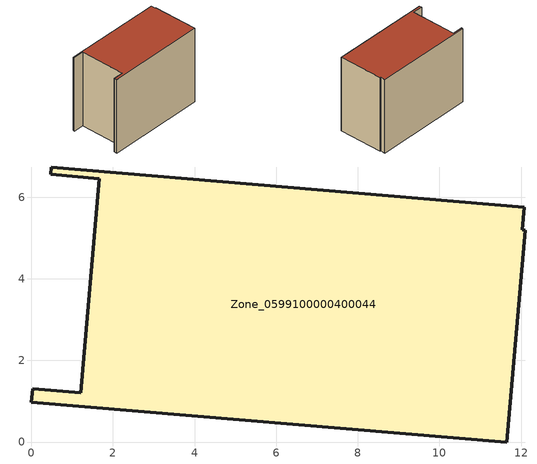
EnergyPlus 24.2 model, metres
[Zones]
Zone_0599100000400044
 floor ground (C_G): 12.1,5.19 11.65,0 0,0.98 0.03,1.3 1.21,1.2 1.67,6.45 0.47,6.56 0.49,6.74 12.08,5.75 12.03,5.2 z0
 wall outside (C_F): 11.65,0 12.1,5.19 12.03,5.2 12.08,5.75 0.49,6.74 0.47,6.56 1.67,6.45 1.21,1.2 0.03,1.3 0,0.98 11.65,0 z0:8.96
 roof outside (C_R): 12.03,5.2 12.08,5.75 0.49,6.74 0.47,6.56 1.67,6.45 1.21,1.2 0.03,1.3 0,0.98 11.65,0 12.1,5.19 z8.96
[BUILDING]
Pand.0599100000400044: North Axis=0; Terrain=City; Loads Convergence Tolerance Value=0.04; Temperature Convergence Tolerance Value=0.4; Solar Distribution=FullExterior; Maximum Number of Warmup Days=25; Minimum Number of Warmup Days=1
[Site:Location]
Rotterdam.The.Hague.AP_ZH_NLD Design_Conditions: Latitude=51.96; Longitude=4.45; Time Zone=1; Elevation=-4.5
[SITE:GROUNDTEMPERATURE:BUILDINGSURFACE]
18, 18, 18, 18, 18, 18, 18, 18, 18, 18, 18, 18
[MATERIAL] Thermal Absorptance=0.9; Solar Absorptance=0.7; Visible Absorptance=0.7
Name | Roughness | Thickness | Conductivity | Density | Specific Heat
G.TI.2006-2014 | MediumSmooth | 0.15 | 0.06 | 540 | 1210
F.TI.2006-2014 | Rough | 0.3 | 0.12 | 1920 | 840
R.TI.2006-2014 | MediumRough | 0.2 | 0.08 | 1500 | 1000
[CONSTRUCTION]
C_G: G.TI.2006-2014
C_F: F.TI.2006-2014
C_R: R.TI.2006-2014
[ZONE]
Zone_0599100000400044: Type=1; Multiplier=1; Ceiling Height=Autocalculate; Volume=Autocalculate; Floor Area=autocalculate; Part of Total Floor Area=Yes
[ZONEINFILTRATION:DESIGNFLOWRATE]
Infil_Zone_0599100000400044: Zone or ZoneList or Space or SpaceList=Zone_0599100000400044; Schedule=AlwaysOn; Design Flow Rate Calculation Method=Flow/Area; Flow Rate per Floor Area=0.0015; Constant Term Coefficient=1; Temperature Term Coefficient=0; Velocity Term Coefficient=0; Velocity Squared Term Coefficient=0
[HVACTEMPLATE:ZONE:IDEALLOADSAIRSYSTEM]
Zone_0599100000400044: Maximum Heating Supply Air Temperature=50; Minimum Cooling Supply Air Temperature=13; Maximum Heating Supply Air Humidity Ratio=0.0156; Minimum Cooling Supply Air Humidity Ratio=0.0077; Heating Limit=NoLimit; Cooling Limit=NoLimit; Dehumidification Control Type=ConstantSensibleHeatRatio; Cooling Sensible Heat Ratio=0.7; Dehumidification Setpoint=60; Humidification Control Type=None; Humidification Setpoint=30; Outdoor Air Method=None; Outdoor Air Flow Rate per Person=0.00944; Outdoor Air Flow Rate per Zone Floor Area=0; Outdoor Air Flow Rate per Zone=0; Demand Controlled Ventilation Type=None; Outdoor Air Economizer Type=NoEconomizer; Heat Recovery Type=None; Sensible Heat Recovery Effectiveness=0.7; Latent Heat Recovery Effectiveness=0.65
[ZONECONTROL:THERMOSTAT]
ThermostatControl_Zone_0599100000400044: Zone or ZoneList=Zone_0599100000400044; Control Type Schedule=DualSetpointControlType; Control 1=Thermostat_Zone_0599100000400044; Temperature Difference Between Cutout And Setpoint=0
[THERMOSTATSETPOINT:DUALSETPOINT]
Thermostat_Zone_0599100000400044: Heating Setpoint Temperature Schedule=HeatingSetpoint_Zone_0599100000400044; Cooling Setpoint Temperature Schedule=CoolingSetpoint_Zone_0599100000400044
[SCHEDULE:COMPACT]
HeatingSetpoint_Zone_0599100000400044: Through: 12/31, For: AllDays, Until: 24:00, 21
CoolingSetpoint_Zone_0599100000400044: Through: 12/31, For: AllDays, Until: 24:00, 24
DualSetpointControlType: Through: 12/31, For: AllDays, Until: 24:00, 4
AlwaysOn: Through: 12/31, For: AllDays, Until: 24:00, 1
